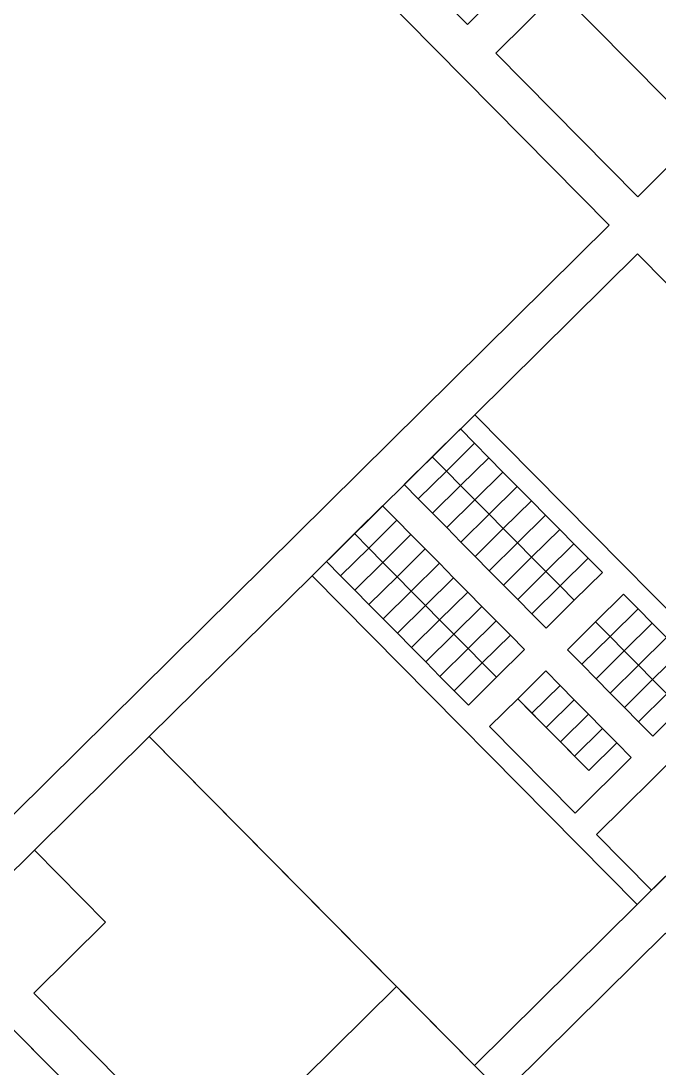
# Model space of a CAD drawing. Header units: metres. Extents: x 5590187 to 5598444, y 6961268 to 6971080.
# Drawn here: x 5593432 to 5593748, y 6967189 to 6967707 of the extents above; entities that cross this region are included whole.
import ezdxf

# ---------------------------------------------------------------- set-up
doc = ezdxf.new("R2010")
doc.units = ezdxf.units.M
doc.layers.add('zz_catastro_fontana', color=7, linetype='Continuous')

msp = doc.modelspace()

# ---------------------------------------------------------------- linework, layer by layer
at = {"layer": 'zz_catastro_fontana'}
for points in [[(5593364.21, 6967969.06), (5593722.96, 6967606.29), (5593026.15, 6966917.19), (5592667.4, 6967279.96), (5593364.21, 6967969.06)], [(5593621.16, 6967737.67), (5593656.71, 6967772.83), (5593688.36, 6967740.83), (5593652.8, 6967705.67), (5593621.16, 6967737.67)], [(5593698.15, 6967722.39), (5593729.44, 6967753.33), (5593799.75, 6967682.23), (5593768.47, 6967651.29), (5593698.15, 6967722.39)], [(5593666.87, 6967691.45), (5593698.15, 6967722.39), (5593768.47, 6967651.29), (5593737.18, 6967620.35), (5593666.87, 6967691.45)], [(5593737.03, 6967592.07), (5593898.05, 6967429.24), (5593817.47, 6967349.55), (5593656.44, 6967512.38), (5593737.03, 6967592.07)], [(5593656.44, 6967512.38), (5593817.47, 6967349.55), (5593736.88, 6967269.86), (5593575.86, 6967432.69), (5593656.44, 6967512.38)], [(5593642.45, 6967484.47), (5593635.42, 6967491.58), (5593649.33, 6967505.35), (5593656.36, 6967498.24), (5593642.45, 6967484.47)], [(5593649.48, 6967477.36), (5593642.45, 6967484.47), (5593656.36, 6967498.24), (5593663.4, 6967491.12), (5593649.48, 6967477.36)], [(5593621.48, 6967477.8), (5593635.42, 6967491.58), (5593642.45, 6967484.47), (5593628.51, 6967470.69), (5593621.48, 6967477.8)], [(5593656.51, 6967470.25), (5593649.48, 6967477.36), (5593663.4, 6967491.12), (5593670.43, 6967484.01), (5593656.51, 6967470.25)], [(5593628.51, 6967470.69), (5593642.45, 6967484.47), (5593649.48, 6967477.36), (5593635.55, 6967463.58), (5593628.51, 6967470.69)], [(5593663.54, 6967463.14), (5593656.51, 6967470.25), (5593670.43, 6967484.01), (5593677.46, 6967476.9), (5593663.54, 6967463.14)], [(5593635.55, 6967463.58), (5593649.48, 6967477.36), (5593656.51, 6967470.25), (5593642.58, 6967456.47), (5593635.55, 6967463.58)], [(5593670.58, 6967456.03), (5593663.54, 6967463.14), (5593677.46, 6967476.9), (5593684.49, 6967469.79), (5593670.58, 6967456.03)], [(5593596.89, 6967453.49), (5593610.82, 6967467.26), (5593617.85, 6967460.15), (5593603.93, 6967446.38), (5593596.89, 6967453.49)], [(5593642.58, 6967456.47), (5593656.51, 6967470.25), (5593663.54, 6967463.14), (5593649.61, 6967449.36), (5593642.58, 6967456.47)], [(5593677.61, 6967448.92), (5593670.58, 6967456.03), (5593684.49, 6967469.79), (5593691.52, 6967462.68), (5593677.61, 6967448.92)], [(5593649.61, 6967449.36), (5593663.54, 6967463.14), (5593670.58, 6967456.03), (5593656.64, 6967442.25), (5593649.61, 6967449.36)], [(5593684.64, 6967441.81), (5593677.61, 6967448.92), (5593691.52, 6967462.68), (5593698.55, 6967455.57), (5593684.64, 6967441.81)], [(5593603.93, 6967446.38), (5593617.85, 6967460.15), (5593624.88, 6967453.03), (5593610.96, 6967439.27), (5593603.93, 6967446.38)], [(5593582.97, 6967439.72), (5593596.89, 6967453.49), (5593603.93, 6967446.38), (5593590, 6967432.61), (5593582.97, 6967439.72)], [(5593610.96, 6967439.27), (5593624.88, 6967453.03), (5593631.91, 6967445.92), (5593617.99, 6967432.16), (5593610.96, 6967439.27)], [(5593656.64, 6967442.25), (5593670.58, 6967456.03), (5593677.61, 6967448.92), (5593663.67, 6967435.14), (5593656.64, 6967442.25)], [(5593691.67, 6967434.7), (5593684.64, 6967441.81), (5593698.55, 6967455.57), (5593705.59, 6967448.46), (5593691.67, 6967434.7)], [(5593590, 6967432.61), (5593603.93, 6967446.38), (5593610.96, 6967439.27), (5593597.04, 6967425.5), (5593590, 6967432.61)], [(5593663.67, 6967435.14), (5593677.61, 6967448.92), (5593684.64, 6967441.81), (5593670.7, 6967428.03), (5593663.67, 6967435.14)], [(5593698.7, 6967427.59), (5593691.67, 6967434.7), (5593705.59, 6967448.46), (5593712.62, 6967441.35), (5593698.7, 6967427.59)], [(5593617.99, 6967432.16), (5593631.91, 6967445.92), (5593638.94, 6967438.81), (5593625.02, 6967425.05), (5593617.99, 6967432.16)], [(5593670.7, 6967428.03), (5593684.64, 6967441.81), (5593691.67, 6967434.7), (5593677.73, 6967420.92), (5593670.7, 6967428.03)], [(5593705.73, 6967420.48), (5593698.7, 6967427.59), (5593712.62, 6967441.35), (5593719.65, 6967434.24), (5593705.73, 6967420.48)], [(5593597.04, 6967425.5), (5593610.96, 6967439.27), (5593617.99, 6967432.16), (5593604.07, 6967418.39), (5593597.04, 6967425.5)], [(5593625.02, 6967425.05), (5593638.94, 6967438.81), (5593645.97, 6967431.7), (5593632.05, 6967417.94), (5593625.02, 6967425.05)], [(5593495.27, 6967352.99), (5593575.86, 6967432.69), (5593736.88, 6967269.86), (5593656.3, 6967190.17), (5593495.27, 6967352.99)], [(5593604.07, 6967418.39), (5593617.99, 6967432.16), (5593625.02, 6967425.05), (5593611.1, 6967411.28), (5593604.07, 6967418.39)], [(5593632.05, 6967417.94), (5593645.97, 6967431.7), (5593653.01, 6967424.59), (5593639.08, 6967410.83), (5593632.05, 6967417.94)], [(5593677.73, 6967420.92), (5593691.67, 6967434.7), (5593698.7, 6967427.59), (5593684.77, 6967413.81), (5593677.73, 6967420.92)], [(5593684.77, 6967413.81), (5593698.7, 6967427.59), (5593705.73, 6967420.48), (5593691.8, 6967406.7), (5593684.77, 6967413.81)], [(5593611.1, 6967411.28), (5593625.02, 6967425.05), (5593632.05, 6967417.94), (5593618.13, 6967404.17), (5593611.1, 6967411.28)], [(5593639.08, 6967410.83), (5593653.01, 6967424.59), (5593660.04, 6967417.48), (5593646.12, 6967403.72), (5593639.08, 6967410.83)], [(5593723.45, 6967402.57), (5593716.28, 6967409.82), (5593730.2, 6967423.58), (5593737.36, 6967416.33), (5593723.45, 6967402.57)], [(5593618.13, 6967404.17), (5593632.05, 6967417.94), (5593639.08, 6967410.83), (5593625.16, 6967397.06), (5593618.13, 6967404.17)], [(5593646.12, 6967403.72), (5593660.04, 6967417.48), (5593667.07, 6967410.37), (5593653.15, 6967396.6), (5593646.12, 6967403.72)], [(5593730.48, 6967395.46), (5593723.45, 6967402.57), (5593737.36, 6967416.33), (5593744.39, 6967409.22), (5593730.48, 6967395.46)], [(5593625.16, 6967397.06), (5593639.08, 6967410.83), (5593646.12, 6967403.72), (5593632.19, 6967389.95), (5593625.16, 6967397.06)], [(5593653.15, 6967396.6), (5593667.07, 6967410.37), (5593674.1, 6967403.26), (5593660.18, 6967389.49), (5593653.15, 6967396.6)], [(5593702.35, 6967396.03), (5593716.28, 6967409.82), (5593723.45, 6967402.57), (5593709.51, 6967388.79), (5593702.35, 6967396.03)], [(5593737.51, 6967388.35), (5593730.48, 6967395.46), (5593744.39, 6967409.22), (5593751.42, 6967402.11), (5593737.51, 6967388.35)], [(5593632.19, 6967389.95), (5593646.12, 6967403.72), (5593653.15, 6967396.6), (5593639.22, 6967382.84), (5593632.19, 6967389.95)], [(5593660.18, 6967389.49), (5593674.1, 6967403.26), (5593681.13, 6967396.15), (5593667.21, 6967382.38), (5593660.18, 6967389.49)], [(5593709.51, 6967388.79), (5593723.45, 6967402.57), (5593730.48, 6967395.46), (5593716.54, 6967381.68), (5593709.51, 6967388.79)], [(5593744.54, 6967381.24), (5593737.51, 6967388.35), (5593751.42, 6967402.11), (5593758.46, 6967395), (5593744.54, 6967381.24)], [(5593639.22, 6967382.84), (5593653.15, 6967396.6), (5593660.18, 6967389.49), (5593646.26, 6967375.73), (5593639.22, 6967382.84)], [(5593716.54, 6967381.68), (5593730.48, 6967395.46), (5593737.51, 6967388.35), (5593723.57, 6967374.57), (5593716.54, 6967381.68)], [(5593751.57, 6967374.13), (5593744.54, 6967381.24), (5593758.46, 6967395), (5593765.49, 6967387.89), (5593751.57, 6967374.13)], [(5593646.26, 6967375.73), (5593660.18, 6967389.49), (5593667.21, 6967382.38), (5593653.29, 6967368.62), (5593646.26, 6967375.73)], [(5593677.76, 6967371.72), (5593691.68, 6967385.49), (5593698.71, 6967378.38), (5593684.79, 6967364.61), (5593677.76, 6967371.72)], [(5593723.57, 6967374.57), (5593737.51, 6967388.35), (5593744.54, 6967381.24), (5593730.6, 6967367.46), (5593723.57, 6967374.57)], [(5593730.6, 6967367.46), (5593744.54, 6967381.24), (5593751.57, 6967374.13), (5593737.64, 6967360.35), (5593730.6, 6967367.46)], [(5593684.79, 6967364.61), (5593698.71, 6967378.38), (5593705.74, 6967371.27), (5593691.82, 6967357.5), (5593684.79, 6967364.61)], [(5593737.64, 6967360.35), (5593751.57, 6967374.13), (5593758.6, 6967367.02), (5593744.67, 6967353.24), (5593737.64, 6967360.35)], [(5593734, 6967342.69), (5593706.15, 6967315.15), (5593663.83, 6967357.94), (5593677.75, 6967371.72), (5593712.92, 6967336.17), (5593726.84, 6967349.93), (5593734, 6967342.69)], [(5593691.82, 6967357.5), (5593705.74, 6967371.27), (5593712.77, 6967364.16), (5593698.85, 6967350.39), (5593691.82, 6967357.5)], [(5593698.85, 6967350.39), (5593712.77, 6967364.16), (5593719.81, 6967357.05), (5593705.88, 6967343.28), (5593698.85, 6967350.39)], [(5593473.55, 6967261.19), (5593438.39, 6967296.74), (5593495.27, 6967352.99), (5593617.62, 6967229.27), (5593525.19, 6967137.86), (5593438, 6967226.03), (5593473.55, 6967261.19)], [(5593705.88, 6967343.28), (5593719.81, 6967357.05), (5593726.84, 6967349.93), (5593712.92, 6967336.17), (5593705.88, 6967343.28)], [(5593785.79, 6967318.22), (5593744, 6967276.89), (5593716.71, 6967304.49), (5593758.5, 6967345.82), (5593785.79, 6967318.22)], [(5593670.36, 6967175.94), (5593644.29, 6967150.17), (5593806.37, 6966986.27), (5593725.78, 6966906.58), (5593388.62, 6967247.52), (5593438.39, 6967296.74), (5593473.55, 6967261.19), (5593438, 6967226.03), (5593525.19, 6967137.86), (5593617.62, 6967229.27), (5593670.36, 6967175.94)], [(5593750.95, 6967255.64), (5593913.03, 6967091.75), (5593806.37, 6966986.27), (5593644.29, 6967150.17), (5593750.95, 6967255.64)], [(5593457.49, 6966626.49), (5593222.18, 6966718.96), (5593040.21, 6966902.97), (5593388.62, 6967247.52), (5593733.16, 6966899.11), (5593457.49, 6966626.49)]]:
    msp.add_lwpolyline(points, close=True, dxfattribs=at)

doc.saveas('drawing.dxf')
